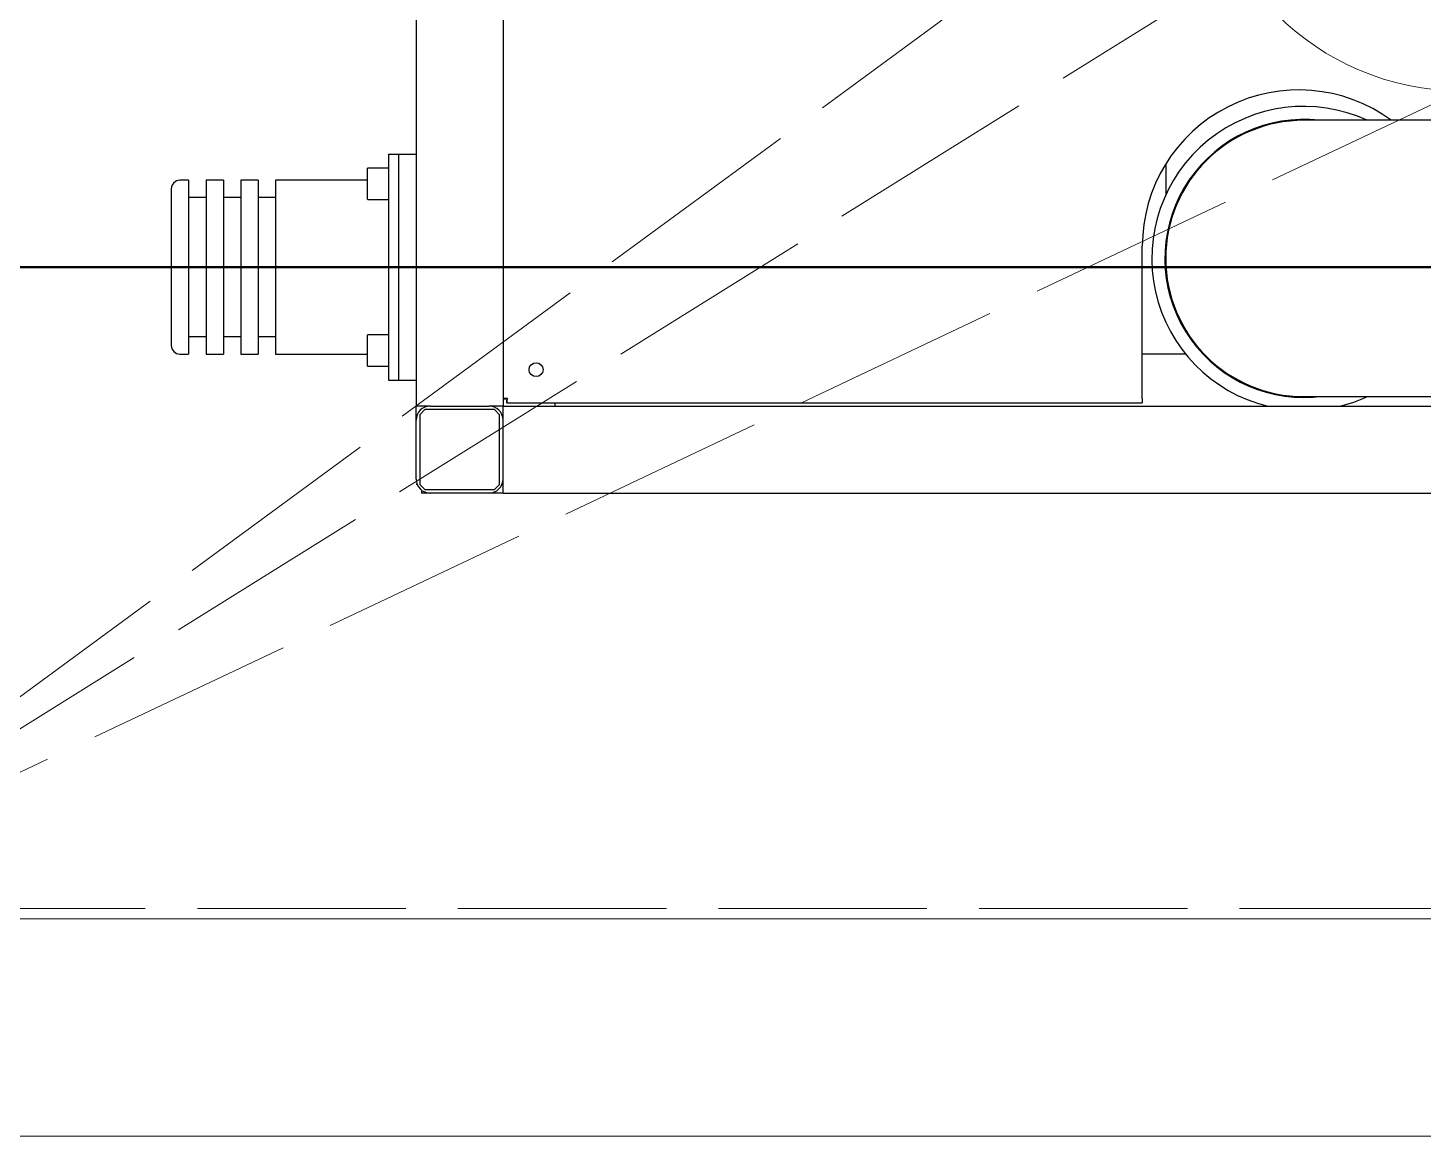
# Model space of a CAD drawing. Header units: millimetres. Extents: x 163705 to 1616509, y 81827 to 302547.
# Drawn here: x 202404 to 203207, y 143060 to 143697 of the extents above; entities that cross this region are included whole.
import ezdxf

# ---------------------------------------------------------------- set-up
doc = ezdxf.new("R2010")
doc.units = ezdxf.units.MM
doc.header["$LTSCALE"] = 10
doc.linetypes.add('ACAD_ISO02W100', pattern=[15, 12, -3])
doc.linetypes.add('CENTER2', pattern=[28.575, 19.05, -3.175, 3.175, -3.175])
for name, color, linetype, lineweight in [('1-中心线', 1, 'CENTER2', 0), ('1-护栏', 4, 'Continuous', 18), ('1-虚线', 8, 'ACAD_ISO02W100', 0), ('1-设备轮廓', 2, 'Continuous', 18)]:
    doc.layers.add(name, color=color, linetype=linetype, lineweight=lineweight)
doc.layers.add('1-隐线', color=8, linetype='Continuous')

# ---------------------------------------------------------------- blocks, each defined once
blk = doc.blocks.new('G$C3B61D3F5')
for p, q in [((211, 1280), (211, 120)), ((261, 1277.79), (261, 124.21)), ((951, 284.5), (722, 284.5)), ((195, 265), (195, 135)), ((195, 265), (201, 265)), ((201, 265), (211, 265)), ((201, 135), (201, 265)), ((642.5, 259.41), (642.5, 241.55)), ((80, 250), (75, 250)), ((80, 250), (80, 150)), ((100, 250), (90, 250)), ((90, 250), (90, 150)), ((100, 250), (100, 150)), ((120, 250), (110, 250)), ((110, 250), (110, 150)), ((120, 250), (120, 150)), ((183, 250), (130, 250)), ((130, 250), (130, 150)), ((183, 239.1), (183, 256.9)), ((195, 257), (183.1, 257)), ((70, 245), (70, 155)), ((90, 240), (80, 240)), ((110, 240), (100, 240)), ((130, 240), (120, 240)), ((183.1, 239), (195, 239)), ((629, 124.5), (629, 212)), ((183, 143.1), (183, 160.9)), ((195, 161), (183.1, 161)), ((80, 160), (90, 160)), ((100, 160), (110, 160)), ((120, 160), (130, 160)), ((75, 150), (80, 150)), ((90, 150), (100, 150)), ((110, 150), (120, 150)), ((130, 150), (183, 150)), ((653.95, 150), (629, 150)), ((183.1, 143), (195, 143)), ((195, 135), (201, 135)), ((201, 135), (211, 135)), ((261, 124.21), (262.5, 124.21)), ((261, 124.21), (261, 120)), ((263.21, 122), (263.21, 123.5)), ((263.21, 122), (629, 122)), ((291, 120), (291, 122)), ((629, 124.5), (629, 122)), ((722, 125.5), (951, 125.5)), ((211, 112), (211, 120)), ((219, 120), (211, 120)), ((216, 118), (213, 115)), ((213, 115), (213, 75)), ((256, 118), (216, 118)), ((219, 120), (253, 120)), ((261, 120), (253, 120)), ((259, 115), (256, 118)), ((259, 75), (259, 115)), ((261, 120), (921, 120)), ((261, 112), (261, 120)), ((211, 78), (211, 112)), ((261, 78), (261, 112)), ((211.58, 75), (211, 75)), ((213, 75), (216, 72)), ((256, 72), (259, 75)), ((261, 75), (260.42, 75)), ((261, 70), (261, 78)), ((214, 71.76), (214, 70)), ((219, 70), (214, 70)), ((216, 72), (256, 72)), ((253, 70), (219, 70)), ((261, 70), (253, 70)), ((261, 70), (921, 70))]:
    blk.add_line(p, q)
at = {"flags": 128}
blk.add_lwpolyline([(722, 125), (727.34, 125.18), (730.93, 125.5)], dxfattribs=at)
blk.add_circle((280, 141), 4)
for centre, radius, start, end in [((719, 212), 90, 53.66394, 180), ((722, 205), 87.5, 65.30867, 256.27087), ((722, 205), 80, 83.5908, 270), ((722, 205), 79.5, 90, 180), ((75, 245), 5, 90, 180), ((183.1, 256.9), 0.1, 90, 180), ((183.1, 239.1), 0.1, 180, 270), ((722, 205), 79.5, 180, 270), ((183.1, 160.9), 0.1, 90, 180), ((75, 155), 5, 180, 270), ((183.1, 143.1), 0.1, 180, 270), ((722, 205), 87.5, 283.72913, 294.69133), ((219, 112), 8, 90, 180), ((253, 112), 8, 0, 90), ((219, 78), 8, 180, 270), ((253, 78), 8, 270, 0)]:
    blk.add_arc(centre, radius, start, end)
for points in [[(263.5, 124.5), (263.17, 124.48), (262.52, 124.43), (261.69, 124.35), (261.11, 124.28), (261.04, 124.23), (261, 124.21)], [(263.5, 124.5), (263.37, 124.48), (263.11, 124.43), (262.78, 124.35), (262.55, 124.28), (262.52, 124.23), (262.5, 124.21)], [(263.21, 122), (263.23, 122.04), (263.28, 122.11), (263.35, 122.69), (263.43, 123.52), (263.48, 124.17), (263.5, 124.5)], [(263.21, 123.5), (263.23, 123.52), (263.28, 123.55), (263.35, 123.78), (263.43, 124.11), (263.48, 124.37), (263.5, 124.5)]]:
    blk.add_open_spline(points, degree=3)
at = {"layer": '1-中心线'}
blk.add_line((265, 200), (0, 200), dxfattribs=at)
blk = doc.blocks.new('A$C2f6614b9')
at = {"layer": '1-护栏'}
blk.add_lwpolyline([(0, 450), (17263.82, 450), (17263.82, 7650), (0, 7650)], close=True, dxfattribs=at)
at = {"layer": '1-设备轮廓', "lineweight": 50, "ltscale": 5}
blk.add_line((16925.01, 950), (1300, 950), dxfattribs=at)
at = {"layer": '1-隐线'}
blk.add_blockref('G$C3B61D3F5', (2289, 750.01), dxfattribs=at)
blk = doc.blocks.new('G$CFDCBCB0A')
blk.add_lwpolyline([(250, 0), (250, 5000), (4250, 5000), (4250, 0)], close=True)
blk.add_circle((1251.5, 626.5), 150)
at = {"layer": '1-虚线'}
for p in [(1101.5, 626.5), (1124.2, 547.16), (1251.5, 476.5)]:
    blk.add_line(p, (256, 6), dxfattribs=at)
blk.add_lwpolyline([(256, 6), (256, 4994), (4244, 4994), (4244, 6)], close=True, dxfattribs=at)
blk = doc.blocks.new('A$C5a2f2e4f')
at = {"layer": '1-设备轮廓'}
blk.add_blockref('G$CFDCBCB0A', (2553, 2125.13), dxfattribs=at)

msp = doc.modelspace()

# ---------------------------------------------------------------- linework, layer by layer
at = {"layer": '1-中心线'}
msp.add_line((183311.682, 143059.632), (261938.108, 143059.632), dxfattribs=at)

# ---------------------------------------------------------------- block references
for name, p in [('A$C5a2f2e4f', (199424.833, 141059.499)), ('A$C2f6614b9', (200127.833, 142609.632))]:
    msp.add_blockref(name, p)

doc.saveas('drawing.dxf')
